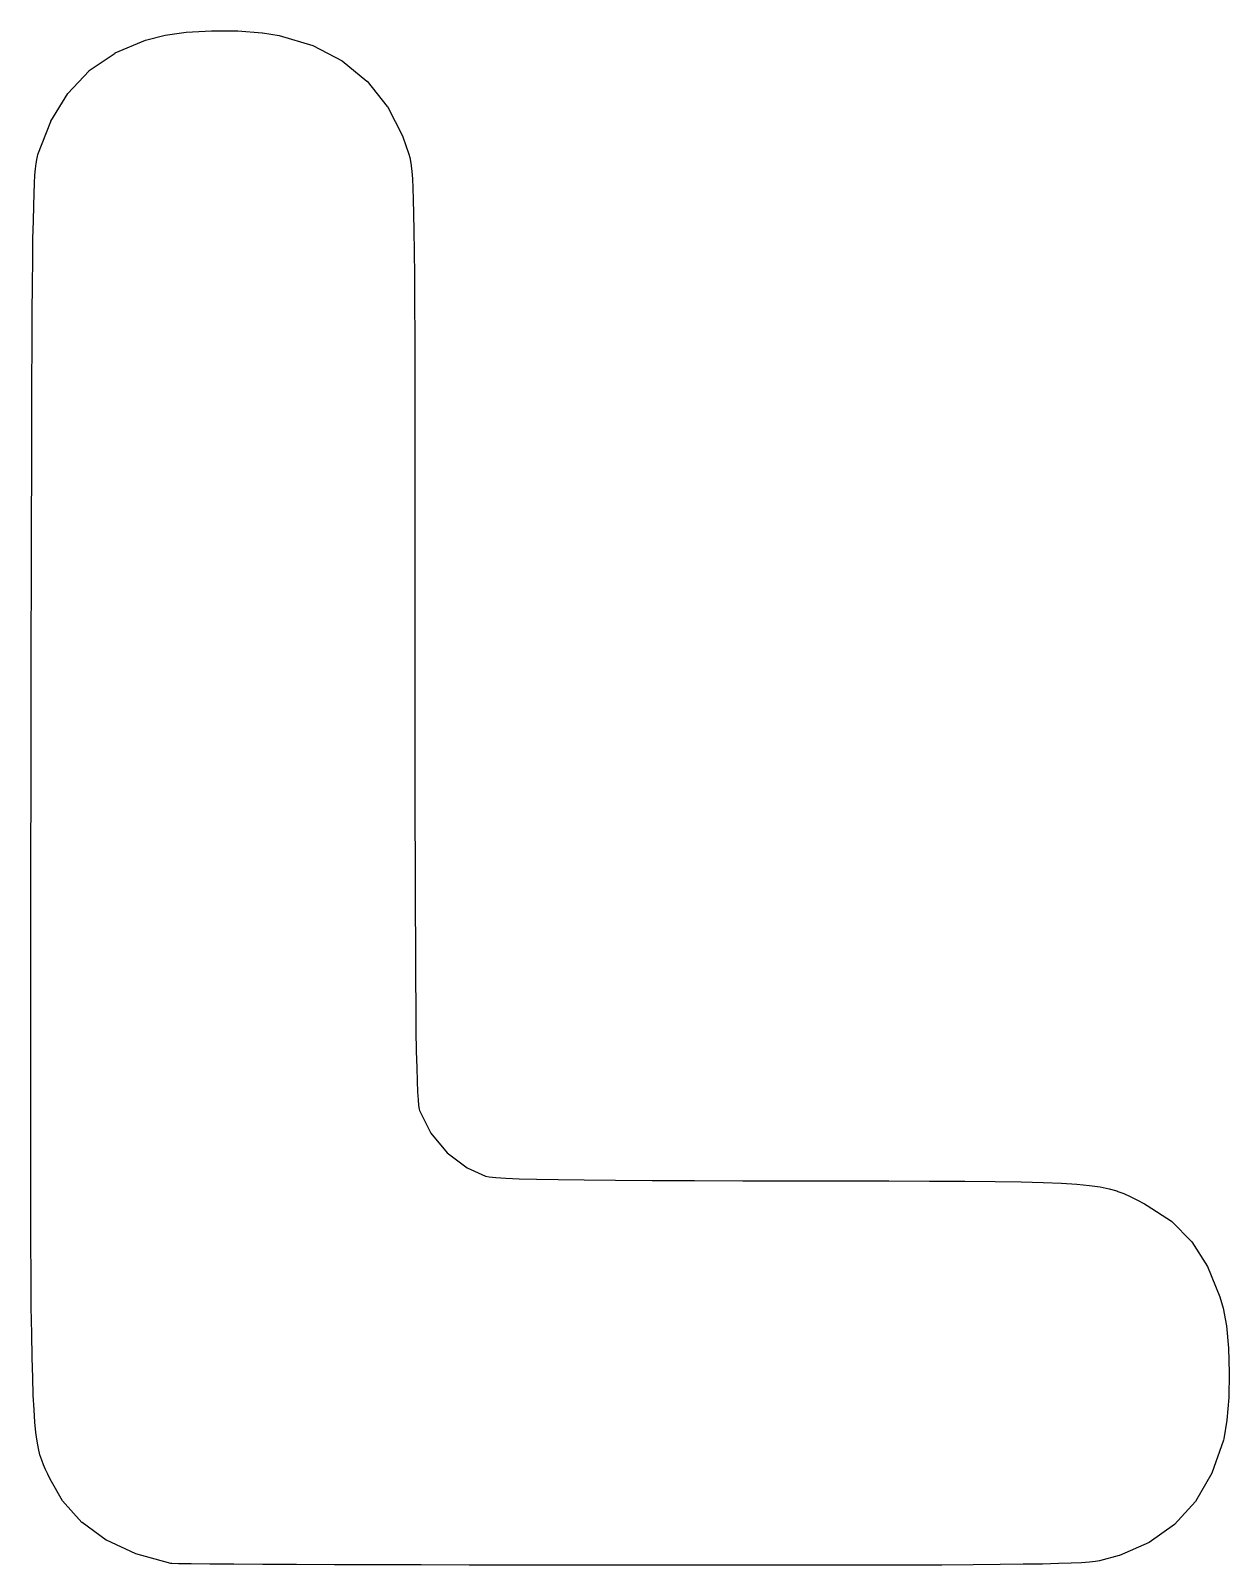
# Model space of a CAD drawing. Extents: x 57 to 265, y -121 to -64.
# Drawn here: x 158.63 to 170.64, y -110.97 to -95.6 of the extents above; entities that cross this region are included whole.
import ezdxf

# ---------------------------------------------------------------- set-up
doc = ezdxf.new("R2010")
doc.units = 0
doc.header["$MEASUREMENT"] = 0
doc.layers.add('BLACK', color=7, linetype='CONTINUOUS')

msp = doc.modelspace()

# ---------------------------------------------------------------- linework, layer by layer
at = {"layer": 'Black'}
for p, q in [((159.784, -95.6925), (159.979, -95.6419)), ((159.979, -95.6418), (160.192, -95.6109)), ((159.979, -95.6419), (159.979, -95.6418)), ((159.979, -95.6419), (159.979, -95.6419)), ((160.192, -95.6109), (160.444, -95.5964)), ((160.192, -95.6109), (160.192, -95.6109)), ((160.192, -95.6109), (160.192, -95.6109)), ((160.444, -95.5964), (160.444, -95.5964)), ((160.444, -95.5964), (160.444, -95.5964)), ((160.444, -95.5964), (160.707, -95.5983)), ((160.707, -95.5983), (160.707, -95.5984)), ((160.707, -95.5984), (160.707, -95.5983)), ((160.707, -95.5983), (160.953, -95.6166)), ((160.953, -95.6166), (160.954, -95.6167)), ((160.954, -95.6167), (160.954, -95.6167)), ((160.954, -95.6167), (161.121, -95.643)), ((161.121, -95.643), (161.121, -95.6431)), ((161.121, -95.6431), (161.121, -95.6431)), ((161.121, -95.6431), (161.459, -95.7452)), ((159.48, -95.8197), (159.784, -95.6927)), ((159.784, -95.6927), (159.784, -95.6925)), ((159.784, -95.6927), (159.784, -95.6927)), ((161.459, -95.7452), (161.459, -95.7454)), ((161.459, -95.7454), (161.46, -95.7455)), ((161.46, -95.7455), (161.753, -95.8988)), ((159.22, -95.9968), (159.479, -95.8202)), ((159.479, -95.82), (159.48, -95.8197)), ((159.479, -95.8202), (159.479, -95.82)), ((161.753, -95.8988), (161.754, -95.8991)), ((161.754, -95.8991), (161.754, -95.8993)), ((161.754, -95.8993), (162.002, -96.1028)), ((159.006, -96.2248), (159.22, -95.9975)), ((159.22, -95.9972), (159.22, -95.9968)), ((159.22, -95.9975), (159.22, -95.9972)), ((162.002, -96.1028), (162.003, -96.1032)), ((162.003, -96.1032), (162.003, -96.1035)), ((162.003, -96.1035), (162.205, -96.3562)), ((158.834, -96.5046), (159.005, -96.2256)), ((159.005, -96.2252), (159.006, -96.2248)), ((159.005, -96.2256), (159.005, -96.2252)), ((162.205, -96.3562), (162.205, -96.3567)), ((162.205, -96.3567), (162.206, -96.3571)), ((162.206, -96.3571), (162.36, -96.658)), ((158.706, -96.8373), (158.834, -96.5054)), ((158.834, -96.505), (158.834, -96.5046)), ((158.834, -96.5054), (158.834, -96.505)), ((162.36, -96.658), (162.36, -96.6583)), ((162.36, -96.6583), (162.36, -96.6586)), ((162.36, -96.6586), (162.422, -96.8344)), ((158.693, -96.8886), (158.7, -96.8572)), ((158.7, -96.857), (158.705, -96.8377)), ((158.7, -96.8571), (158.7, -96.857)), ((158.7, -96.8572), (158.7, -96.8571)), ((158.705, -96.8377), (158.706, -96.8375)), ((158.706, -96.8375), (158.706, -96.8373)), ((162.422, -96.8344), (162.422, -96.8345)), ((162.422, -96.8345), (162.422, -96.8347)), ((162.422, -96.8347), (162.43, -96.8661)), ((162.43, -96.8661), (162.431, -96.8662)), ((162.431, -96.8662), (162.431, -96.8663)), ((162.431, -96.8663), (162.438, -96.903)), ((158.676, -97.0439), (158.681, -96.9793)), ((158.681, -96.9792), (158.687, -96.9286)), ((158.681, -96.9793), (158.681, -96.9792)), ((158.681, -96.9793), (158.681, -96.9793)), ((158.687, -96.9284), (158.693, -96.8889)), ((158.687, -96.9285), (158.687, -96.9284)), ((158.687, -96.9286), (158.687, -96.9285)), ((158.693, -96.8888), (158.693, -96.8886)), ((158.693, -96.8889), (158.693, -96.8888)), ((162.438, -96.903), (162.438, -96.9032)), ((162.438, -96.9032), (162.438, -96.9033)), ((162.438, -96.9033), (162.445, -96.9488)), ((162.445, -96.9488), (162.445, -96.9489)), ((162.445, -96.9489), (162.445, -96.9491)), ((162.445, -96.9491), (162.451, -97.0069)), ((162.451, -97.0069), (162.451, -97.007)), ((162.451, -97.007), (162.451, -97.0071)), ((162.451, -97.0071), (162.457, -97.0807)), ((158.667, -97.2274), (158.671, -97.1258)), ((158.671, -97.1257), (158.676, -97.0441)), ((158.671, -97.1258), (158.671, -97.1257)), ((158.671, -97.1257), (158.671, -97.1257)), ((158.676, -97.044), (158.676, -97.0439)), ((158.676, -97.0441), (158.676, -97.044)), ((162.457, -97.0807), (162.457, -97.0808)), ((162.457, -97.0808), (162.457, -97.0808)), ((162.457, -97.0808), (162.462, -97.1737)), ((162.462, -97.1737), (162.462, -97.1738)), ((162.462, -97.1738), (162.462, -97.1738)), ((162.462, -97.1738), (162.466, -97.2895)), ((158.663, -97.3521), (158.667, -97.2275)), ((158.667, -97.2275), (158.667, -97.2274)), ((158.667, -97.2274), (158.667, -97.2274)), ((162.466, -97.2895), (162.466, -97.2896)), ((162.466, -97.2896), (162.466, -97.2896)), ((162.466, -97.2896), (162.469, -97.4315)), ((158.66, -97.5027), (158.663, -97.3521)), ((158.663, -97.3521), (158.663, -97.3521)), ((158.663, -97.3521), (158.663, -97.3521)), ((162.469, -97.4315), (162.469, -97.4315)), ((162.469, -97.4315), (162.469, -97.4316)), ((162.469, -97.4316), (162.472, -97.6032)), ((158.656, -97.6823), (158.66, -97.5028)), ((158.66, -97.5028), (158.66, -97.5027)), ((158.66, -97.5028), (158.66, -97.5028)), ((162.472, -97.6032), (162.472, -97.6033)), ((162.472, -97.6033), (162.472, -97.6033)), ((162.472, -97.6033), (162.475, -97.8082)), ((158.654, -97.8939), (158.656, -97.6823)), ((158.656, -97.6823), (158.656, -97.6823)), ((158.656, -97.6823), (158.656, -97.6823)), ((158.651, -98.1403), (158.654, -97.8939)), ((158.654, -97.8939), (158.654, -97.8939)), ((158.654, -97.8939), (158.654, -97.8939)), ((162.475, -97.8082), (162.475, -97.8082)), ((162.475, -97.8082), (162.475, -97.8082)), ((162.475, -97.8082), (162.477, -98.0498)), ((162.477, -98.0498), (162.477, -98.0498)), ((162.477, -98.0498), (162.477, -98.0498)), ((162.477, -98.0498), (162.479, -98.3316)), ((158.649, -98.4246), (158.651, -98.1403)), ((158.651, -98.1403), (158.651, -98.1403)), ((158.651, -98.1403), (158.651, -98.1403)), ((162.479, -98.3316), (162.479, -98.3316)), ((162.479, -98.3316), (162.479, -98.3316)), ((162.479, -98.3316), (162.48, -98.657)), ((158.647, -98.7499), (158.649, -98.4246)), ((158.649, -98.4246), (158.649, -98.4246)), ((158.649, -98.4246), (158.649, -98.4246)), ((162.48, -98.657), (162.48, -98.657)), ((162.48, -98.657), (162.48, -98.657)), ((162.48, -98.657), (162.481, -99.0296)), ((158.646, -99.119), (158.647, -98.7499)), ((158.647, -98.7499), (158.647, -98.7499)), ((158.647, -98.7499), (158.647, -98.7499)), ((162.481, -99.0296), (162.481, -99.0296)), ((162.481, -99.0296), (162.481, -99.0296)), ((162.481, -99.0296), (162.482, -99.4529)), ((158.644, -99.5349), (158.646, -99.119)), ((158.646, -99.119), (158.646, -99.119)), ((158.646, -99.119), (158.646, -99.119)), ((162.482, -99.4529), (162.482, -99.4529)), ((162.482, -99.4529), (162.482, -99.4529)), ((162.482, -99.4529), (162.482, -99.9302)), ((158.643, -100.001), (158.644, -99.5349)), ((158.644, -99.5349), (158.644, -99.5349)), ((158.644, -99.5349), (158.644, -99.5349)), ((162.482, -99.9302), (162.482, -99.9302)), ((162.482, -99.9302), (162.482, -100.465)), ((158.641, -100.519), (158.643, -100.001)), ((158.643, -100.001), (158.643, -100.001)), ((158.64, -101.094), (158.641, -100.519)), ((158.641, -100.519), (158.641, -100.519)), ((162.482, -100.465), (162.482, -100.465)), ((162.482, -100.465), (162.482, -101.061)), ((158.639, -101.727), (158.64, -101.094)), ((158.64, -101.094), (158.64, -101.094)), ((162.482, -101.061), (162.482, -101.061)), ((162.482, -101.061), (162.482, -101.659)), ((158.638, -102.422), (158.639, -101.727)), ((158.639, -101.727), (158.639, -101.727)), ((162.482, -101.659), (162.483, -102.327)), ((162.483, -102.327), (162.483, -102.931)), ((158.637, -103.182), (158.638, -102.422)), ((162.483, -102.931), (162.483, -103.473)), ((158.636, -103.882), (158.637, -103.182)), ((162.483, -103.473), (162.484, -103.957)), ((158.634, -104.603), (158.636, -103.882)), ((162.484, -103.957), (162.485, -104.386)), ((162.485, -104.386), (162.487, -104.764)), ((158.634, -105.261), (158.634, -104.603)), ((158.634, -104.603), (158.634, -104.603)), ((162.487, -104.764), (162.488, -105.093)), ((162.488, -105.093), (162.491, -105.377)), ((158.633, -105.861), (158.634, -105.261)), ((158.634, -105.261), (158.634, -105.261)), ((162.491, -105.377), (162.491, -105.377)), ((162.491, -105.377), (162.493, -105.618)), ((162.493, -105.618), (162.493, -105.618)), ((162.493, -105.618), (162.496, -105.821)), ((158.633, -106.405), (158.633, -105.861)), ((158.633, -105.861), (158.633, -105.861)), ((162.496, -105.821), (162.496, -105.821)), ((162.496, -105.821), (162.5, -105.989)), ((162.5, -105.989), (162.504, -106.124)), ((162.504, -106.124), (162.508, -106.229)), ((162.508, -106.229), (162.514, -106.309)), ((158.633, -106.895), (158.633, -106.405)), ((158.633, -106.405), (158.633, -106.405)), ((158.633, -106.405), (158.633, -106.405)), ((162.514, -106.309), (162.519, -106.366)), ((162.519, -106.366), (162.526, -106.403)), ((162.526, -106.403), (162.529, -106.416)), ((162.529, -106.416), (162.642, -106.644)), ((162.642, -106.644), (162.805, -106.84)), ((162.805, -106.84), (163.006, -106.991)), ((158.633, -107.335), (158.633, -106.895)), ((158.633, -106.895), (158.633, -106.895)), ((158.633, -106.895), (158.633, -106.895)), ((163.006, -106.991), (163.188, -107.073)), ((163.188, -107.073), (163.226, -107.081)), ((163.226, -107.081), (163.293, -107.088)), ((163.293, -107.088), (163.392, -107.094)), ((163.392, -107.094), (163.526, -107.1)), ((163.526, -107.1), (163.7, -107.104)), ((163.7, -107.104), (163.917, -107.108)), ((163.917, -107.108), (163.917, -107.108)), ((163.917, -107.108), (164.179, -107.112)), ((164.179, -107.112), (164.179, -107.112)), ((164.179, -107.112), (164.492, -107.115)), ((164.492, -107.115), (164.859, -107.117)), ((164.859, -107.117), (165.283, -107.119)), ((165.283, -107.119), (165.768, -107.12)), ((165.768, -107.12), (166.234, -107.121)), ((166.234, -107.121), (166.763, -107.122)), ((166.763, -107.122), (166.763, -107.122)), ((166.763, -107.122), (167.23, -107.123)), ((167.23, -107.123), (167.23, -107.123)), ((167.23, -107.123), (167.23, -107.123)), ((167.23, -107.123), (167.637, -107.124)), ((167.637, -107.124), (167.637, -107.124)), ((167.637, -107.124), (167.637, -107.124)), ((167.637, -107.124), (167.991, -107.126)), ((167.991, -107.126), (167.991, -107.126)), ((167.991, -107.126), (167.991, -107.126)), ((167.991, -107.126), (168.296, -107.129)), ((168.296, -107.129), (168.296, -107.129)), ((168.296, -107.129), (168.296, -107.129)), ((168.296, -107.129), (168.556, -107.133)), ((168.556, -107.133), (168.556, -107.133)), ((168.556, -107.133), (168.556, -107.133)), ((168.556, -107.133), (168.775, -107.138)), ((168.775, -107.138), (168.775, -107.138)), ((168.775, -107.138), (168.775, -107.138)), ((168.775, -107.138), (168.96, -107.146)), ((168.96, -107.146), (168.96, -107.146)), ((168.96, -107.146), (168.96, -107.146)), ((168.96, -107.146), (169.114, -107.156)), ((169.114, -107.156), (169.114, -107.156)), ((169.114, -107.156), (169.114, -107.156)), ((169.114, -107.156), (169.241, -107.168)), ((169.241, -107.168), (169.241, -107.168)), ((169.241, -107.168), (169.241, -107.168)), ((169.241, -107.168), (169.347, -107.183)), ((158.635, -107.729), (158.633, -107.335)), ((158.633, -107.335), (158.633, -107.335)), ((158.633, -107.335), (158.633, -107.335)), ((169.347, -107.183), (169.348, -107.183)), ((169.348, -107.183), (169.348, -107.183)), ((169.348, -107.183), (169.437, -107.202)), ((169.437, -107.202), (169.437, -107.202)), ((169.437, -107.202), (169.437, -107.202)), ((169.437, -107.202), (169.514, -107.223)), ((169.514, -107.223), (169.514, -107.224)), ((169.514, -107.224), (169.514, -107.224)), ((169.514, -107.224), (169.583, -107.249)), ((169.583, -107.249), (169.583, -107.249)), ((169.583, -107.249), (169.583, -107.249)), ((169.583, -107.249), (169.649, -107.279)), ((169.649, -107.279), (169.649, -107.279)), ((169.649, -107.279), (169.649, -107.279)), ((169.649, -107.279), (169.716, -107.313)), ((169.716, -107.313), (169.716, -107.313)), ((169.716, -107.313), (169.716, -107.313)), ((169.716, -107.313), (169.79, -107.352)), ((169.79, -107.352), (169.79, -107.352)), ((169.79, -107.352), (169.818, -107.367)), ((169.818, -107.367), (169.818, -107.367)), ((169.818, -107.367), (169.818, -107.367)), ((169.818, -107.367), (170.063, -107.527)), ((170.063, -107.527), (170.063, -107.528)), ((170.063, -107.528), (170.064, -107.528)), ((170.064, -107.528), (170.263, -107.73)), ((158.637, -108.078), (158.635, -107.729)), ((158.635, -107.729), (158.635, -107.729)), ((158.635, -107.729), (158.635, -107.729)), ((170.263, -107.73), (170.263, -107.73)), ((170.263, -107.73), (170.264, -107.731)), ((170.264, -107.731), (170.423, -107.98)), ((158.639, -108.386), (158.637, -108.078)), ((158.637, -108.078), (158.637, -108.078)), ((158.637, -108.078), (158.637, -108.078)), ((170.423, -107.98), (170.423, -107.981)), ((170.423, -107.981), (170.423, -107.981)), ((170.423, -107.981), (170.545, -108.283)), ((158.643, -108.656), (158.639, -108.386)), ((158.639, -108.386), (158.639, -108.386)), ((158.639, -108.386), (158.639, -108.386)), ((170.545, -108.283), (170.545, -108.283)), ((170.545, -108.283), (170.546, -108.284)), ((170.546, -108.284), (170.579, -108.397)), ((170.579, -108.397), (170.579, -108.398)), ((170.579, -108.398), (170.579, -108.398)), ((170.579, -108.398), (170.613, -108.576)), ((158.647, -108.891), (158.643, -108.656)), ((158.643, -108.656), (158.643, -108.656)), ((158.643, -108.656), (158.643, -108.656)), ((170.613, -108.576), (170.613, -108.576)), ((170.613, -108.576), (170.613, -108.576)), ((170.613, -108.576), (170.633, -108.799)), ((170.633, -108.799), (170.633, -108.799)), ((170.633, -108.799), (170.633, -108.799)), ((170.633, -108.799), (170.641, -109.045)), ((158.653, -109.094), (158.647, -108.891)), ((158.647, -108.891), (158.647, -108.891)), ((158.647, -108.891), (158.647, -108.891)), ((158.659, -109.267), (158.653, -109.094)), ((158.653, -109.094), (158.653, -109.094)), ((158.653, -109.094), (158.653, -109.094)), ((170.641, -109.045), (170.636, -109.292)), ((170.641, -109.045), (170.641, -109.045)), ((170.641, -109.045), (170.641, -109.045)), ((158.659, -109.268), (158.659, -109.267)), ((158.667, -109.415), (158.659, -109.268)), ((158.659, -109.268), (158.659, -109.268)), ((170.636, -109.292), (170.617, -109.519)), ((170.636, -109.292), (170.636, -109.292)), ((170.636, -109.292), (170.636, -109.292)), ((158.676, -109.539), (158.667, -109.415)), ((158.667, -109.415), (158.667, -109.415)), ((158.667, -109.415), (158.667, -109.415)), ((158.676, -109.54), (158.676, -109.539)), ((158.676, -109.539), (158.676, -109.539)), ((158.686, -109.644), (158.676, -109.54)), ((170.617, -109.52), (170.586, -109.705)), ((170.617, -109.519), (170.617, -109.52)), ((170.617, -109.52), (170.617, -109.52)), ((158.698, -109.731), (158.686, -109.644)), ((158.686, -109.644), (158.686, -109.644)), ((158.686, -109.644), (158.686, -109.644)), ((158.711, -109.804), (158.698, -109.731)), ((158.698, -109.731), (158.698, -109.731)), ((158.698, -109.731), (158.698, -109.731)), ((170.582, -109.721), (170.465, -110.051)), ((170.586, -109.705), (170.582, -109.721)), ((170.582, -109.721), (170.582, -109.721)), ((170.582, -109.721), (170.582, -109.721)), ((170.586, -109.705), (170.586, -109.705)), ((170.586, -109.705), (170.586, -109.705)), ((158.712, -109.804), (158.711, -109.804)), ((158.726, -109.866), (158.712, -109.804)), ((158.712, -109.804), (158.712, -109.804)), ((158.743, -109.919), (158.726, -109.866)), ((158.726, -109.866), (158.726, -109.866)), ((158.726, -109.866), (158.726, -109.866)), ((158.743, -109.92), (158.743, -109.919)), ((158.761, -109.968), (158.743, -109.92)), ((158.743, -109.92), (158.743, -109.92)), ((158.781, -110.014), (158.761, -109.968)), ((158.761, -109.968), (158.761, -109.968)), ((158.761, -109.968), (158.761, -109.968)), ((158.782, -110.014), (158.781, -110.014)), ((158.804, -110.061), (158.782, -110.014)), ((158.782, -110.014), (158.782, -110.014)), ((158.828, -110.112), (158.804, -110.061)), ((158.804, -110.061), (158.804, -110.061)), ((158.804, -110.061), (158.804, -110.061)), ((170.465, -110.052), (170.302, -110.333)), ((170.465, -110.051), (170.465, -110.051)), ((170.465, -110.051), (170.465, -110.052)), ((158.953, -110.328), (158.828, -110.112)), ((158.828, -110.112), (158.828, -110.112)), ((158.828, -110.112), (158.828, -110.112)), ((158.953, -110.329), (158.953, -110.328)), ((158.953, -110.328), (158.953, -110.328)), ((159.146, -110.545), (158.953, -110.329)), ((170.302, -110.333), (170.093, -110.564)), ((170.302, -110.333), (170.302, -110.333)), ((170.302, -110.333), (170.302, -110.333)), ((159.146, -110.546), (159.146, -110.545)), ((159.147, -110.546), (159.146, -110.546)), ((159.39, -110.722), (159.147, -110.546)), ((170.093, -110.564), (170.093, -110.565)), ((170.092, -110.565), (169.839, -110.746)), ((170.093, -110.565), (170.092, -110.565)), ((159.391, -110.722), (159.39, -110.722)), ((159.39, -110.722), (159.39, -110.722)), ((159.687, -110.858), (159.391, -110.722)), ((160.038, -110.955), (159.687, -110.858)), ((159.687, -110.858), (159.687, -110.858)), ((159.687, -110.858), (159.687, -110.858)), ((169.838, -110.746), (169.54, -110.876)), ((169.839, -110.746), (169.838, -110.746)), ((169.838, -110.746), (169.838, -110.746)), ((160.039, -110.956), (160.038, -110.955)), ((160.038, -110.955), (160.038, -110.955)), ((160.047, -110.956), (160.039, -110.956)), ((160.113, -110.958), (160.047, -110.956)), ((160.047, -110.956), (160.047, -110.956)), ((160.047, -110.956), (160.047, -110.956)), ((160.241, -110.96), (160.113, -110.958)), ((160.113, -110.958), (160.113, -110.958)), ((160.113, -110.958), (160.113, -110.958)), ((160.428, -110.961), (160.241, -110.96)), ((160.241, -110.96), (160.241, -110.96)), ((160.241, -110.96), (160.241, -110.96)), ((160.668, -110.963), (160.428, -110.961)), ((160.428, -110.961), (160.428, -110.961)), ((160.428, -110.961), (160.428, -110.961)), ((160.959, -110.965), (160.668, -110.963)), ((160.668, -110.963), (160.668, -110.963)), ((160.668, -110.963), (160.668, -110.963)), ((161.296, -110.966), (160.959, -110.965)), ((160.959, -110.965), (160.959, -110.965)), ((160.959, -110.965), (160.959, -110.965)), ((161.675, -110.968), (161.296, -110.966)), ((161.296, -110.966), (161.296, -110.966)), ((161.296, -110.966), (161.296, -110.966)), ((162.093, -110.969), (161.675, -110.968)), ((161.675, -110.968), (161.675, -110.968)), ((161.675, -110.968), (161.675, -110.968)), ((162.544, -110.97), (162.093, -110.969)), ((162.093, -110.969), (162.093, -110.969)), ((162.093, -110.969), (162.093, -110.969)), ((163.026, -110.971), (162.544, -110.97)), ((162.544, -110.97), (162.544, -110.97)), ((163.533, -110.972), (163.026, -110.971)), ((163.026, -110.971), (163.026, -110.971)), ((163.026, -110.971), (163.026, -110.971)), ((164.063, -110.973), (163.533, -110.972)), ((163.533, -110.972), (163.533, -110.972)), ((164.611, -110.973), (164.063, -110.973)), ((164.063, -110.973), (164.063, -110.973)), ((164.063, -110.973), (164.063, -110.973)), ((164.611, -110.973), (164.611, -110.973)), ((164.777, -110.973), (164.611, -110.973)), ((165.422, -110.974), (164.777, -110.973)), ((164.777, -110.973), (164.777, -110.973)), ((166.004, -110.974), (165.422, -110.974)), ((165.422, -110.974), (165.422, -110.974)), ((165.422, -110.974), (165.422, -110.974)), ((166.525, -110.973), (166.004, -110.974)), ((166.004, -110.974), (166.004, -110.974)), ((166.004, -110.974), (166.004, -110.974)), ((166.99, -110.973), (166.525, -110.973)), ((166.525, -110.973), (166.525, -110.973)), ((166.525, -110.973), (166.525, -110.973)), ((167.401, -110.972), (166.99, -110.973)), ((166.99, -110.973), (166.99, -110.973)), ((166.99, -110.973), (166.99, -110.973)), ((167.762, -110.971), (167.401, -110.972)), ((167.401, -110.972), (167.401, -110.972)), ((167.401, -110.972), (167.401, -110.972)), ((168.075, -110.969), (167.762, -110.971)), ((167.762, -110.971), (167.762, -110.971)), ((167.762, -110.971), (167.762, -110.971)), ((168.346, -110.967), (168.075, -110.969)), ((168.075, -110.969), (168.075, -110.969)), ((168.075, -110.969), (168.075, -110.969)), ((168.576, -110.964), (168.346, -110.967)), ((168.346, -110.967), (168.346, -110.967)), ((168.346, -110.967), (168.346, -110.967)), ((168.769, -110.961), (168.576, -110.964)), ((168.576, -110.964), (168.576, -110.964)), ((168.576, -110.964), (168.576, -110.964)), ((168.929, -110.957), (168.769, -110.961)), ((168.769, -110.961), (168.769, -110.961)), ((168.769, -110.961), (168.769, -110.961)), ((169.058, -110.952), (168.929, -110.957)), ((168.929, -110.957), (168.929, -110.957)), ((168.929, -110.957), (168.929, -110.957)), ((169.161, -110.948), (169.058, -110.952)), ((169.058, -110.952), (169.058, -110.952)), ((169.058, -110.952), (169.058, -110.952)), ((169.24, -110.942), (169.161, -110.948)), ((169.161, -110.948), (169.161, -110.948)), ((169.161, -110.948), (169.161, -110.948)), ((169.299, -110.936), (169.24, -110.942)), ((169.24, -110.942), (169.24, -110.942)), ((169.24, -110.942), (169.24, -110.942)), ((169.3, -110.936), (169.299, -110.936)), ((169.342, -110.929), (169.3, -110.936)), ((169.3, -110.936), (169.3, -110.936)), ((169.539, -110.876), (169.342, -110.928)), ((169.342, -110.928), (169.342, -110.928)), ((169.342, -110.928), (169.342, -110.929)), ((169.54, -110.876), (169.539, -110.876)), ((169.54, -110.876), (169.54, -110.876))]:
    msp.add_line(p, q, dxfattribs=at)

doc.saveas('drawing.dxf')
